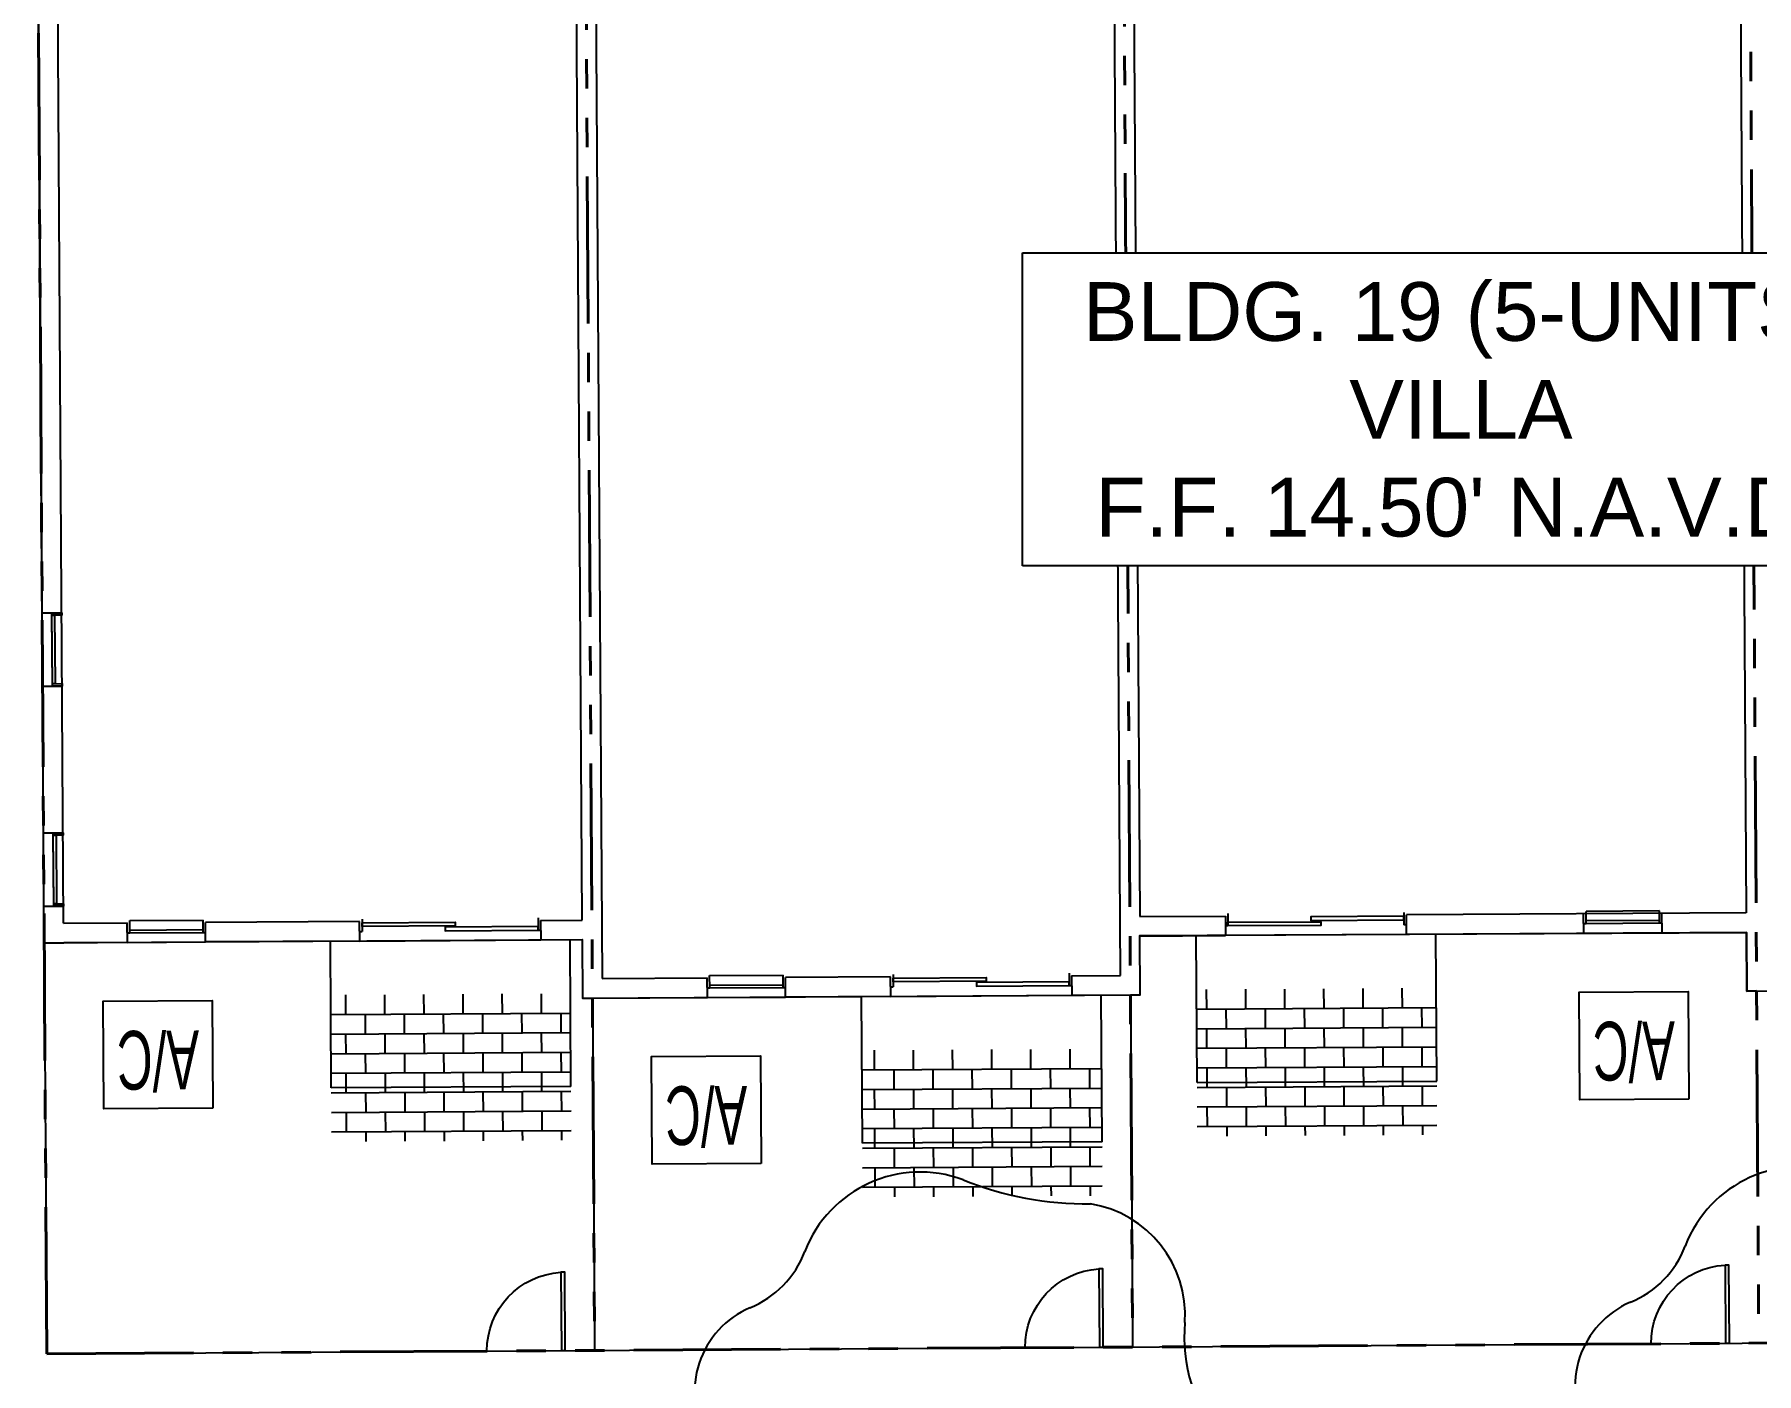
# Model space of a CAD drawing. Header units: feet. Extents: x 919634 to 928945, y 707022 to 708026.
# Drawn here: x 920465.1 to 920523.7, y 707189.1 to 707234.7 of the extents above; entities that cross this region are included whole.
import ezdxf

# ---------------------------------------------------------------- set-up
doc = ezdxf.new("R2010")
doc.units = ezdxf.units.FT
doc.header["$LTSCALE"] = 20
doc.header["$MEASUREMENT"] = 0
doc.linetypes.add('Site Plan$0$PHANTOM2', pattern=[1.25, 0.625, -0.125, 0.125, -0.125, 0.125, -0.125])
for name, color, linetype in [('-u-site-xref', 7, 'Continuous'), ('LK-TREE-050M', 2, 'Continuous'), ('LK-TREE-TRNK', 32, 'Continuous'), ('LP-TREE', 15, 'Continuous'), ('Site Plan$0$-u-site-bldg ID', 7, 'Continuous'), ('Site Plan$0$-u-site-bldg_interior', 252, 'Continuous'), ('Site Plan$0$-u-site-fence', 4, 'Site Plan$0$FENCELINE1'), ('Site Plan$0$A-DOOR-EXT_WINDOWS', 253, 'Continuous'), ('Site Plan$0$A-HVAC-EXT', 253, 'Continuous'), ('Site Plan$0$SP-LOT PAVERS', 254, 'Continuous')]:
    doc.layers.add(name, color=color, linetype=linetype)
for name, color, linetype, lineweight in [('Site Plan$0$SP-LOT LINES', 252, 'Site Plan$0$PHANTOM2', 40), ('Site Plan$0$SP-SIDEWALK', 2, 'Continuous', 25), ('SP-BUILDING-FOOTPRINT', 1, 'Continuous', 25)]:
    doc.layers.add(name, color=color, linetype=linetype, lineweight=lineweight)
doc.layers.get('-u-site-xref').off()
doc.styles.add('Site Plan$0$ARIAL', font='arial.ttf')
doc.linetypes.add('Site Plan$0$FENCELINE1', pattern='A,0.25,-0.1,[133,ltypeshp.shx,S=0.1,R=0,X=-0.1,Y=0],-0.1,1', length=1.45)
pattern_1 = [(180.3586381331031, (920559.6380602539, 707203.4225659643), (0.004172916914429321, -0.6666536066120625), []), (270.3586381331032, (920559.6380602539, 707203.4225659643), (0.6708265235264912, -0.6624806896976327), [0.6666666666666669, -0.6666666666666669])]

# ---------------------------------------------------------------- blocks, each defined once
blk = doc.blocks.new('Site Plan$0$A$C05C92244')
at = {"layer": 'Site Plan$0$A-DOOR-EXT_WINDOWS'}
blk.add_lwpolyline([(32.00389335552609, 32.04769828175449), (32.00389335552609, 0.04381521808500111), (30.40369920234298, 0.04381521808500111), (30.40369920234298, 32.04769828175449)], close=True, dxfattribs=at)
blk.add_arc((32.07979910527501, 32.07980389018303), 32.07980487913881, 180.0573418751565, 267.0050566959838, dxfattribs=at)
blk = doc.blocks.new('Site Plan')
at = {"layer": 'Site Plan$0$SP-LOT PAVERS', "extrusion": (-1.012727550993414e-05, 0.001616752370592864, 0.9999986930037512)}
h = blk.add_hatch(dxfattribs=at)
h.set_pattern_fill('AR-B816', color=256, scale=0.08333333333333336, angle=-179.6413618668968)
h.set_pattern_definition(pattern_1)
h.paths.add_polyline_path([(920475.1710057925, 707197.8937441298), (920483.3375120774, 707197.944863027), (920483.306215205, 707202.9447643654), (920475.1397085405, 707202.8936462544)])
h = blk.add_hatch(dxfattribs=at)
h.set_pattern_fill('AR-B816', color=256, scale=0.08333333333333336, angle=-179.6413618668968)
h.set_pattern_definition(pattern_1)
h.paths.add_polyline_path([(920504.6704306406, 707198.0784055825), (920512.8369304774, 707198.1295124766), (920512.805640507, 707203.1294159524), (920504.639133826, 707203.0782977205)])
h = blk.add_hatch(dxfattribs=at)
h.set_pattern_fill('AR-B816', color=256, scale=0.08333333333333336, angle=-179.6413618668968)
h.set_pattern_definition(pattern_1)
h.paths.add_polyline_path([(920493.2665035813, 707196.0069738063), (920501.433009866, 707196.0580927035), (920501.40171302, 707201.0579898081), (920493.235206346, 707201.0068732449)])
at = {"layer": 'Site Plan$0$-u-site-bldg_interior', "extrusion": (-1.012727550993415e-05, 0.001616752370592864, 0.9999986930037513)}
for p, q in [((920483.7187468719, 707204.5234290209, 0.1217965544176735), (920483.4495944412, 707247.5225294273, 0.05227484025668096)), ((920465.3899466967, 707203.7420212312, 0.1228742779133622), (920465.1369642708, 707244.1578432595, 0.05752925441126851)), ((920523.1441759759, 707243.1875646501, 0.05968541248567696), (920523.3846395809, 707204.7717172262, 0.1217968412971676)), ((920466.0524261909, 707204.4128467538, 0.1217964268631317), (920465.8119624823, 707242.8287107483, 0.05968497125987544)), ((920502.4779141698, 707243.0582043948, 0.05968526305798477), (920502.7183777749, 707204.642356971, 0.1217966918690989)), ((920502.06423963, 707202.6382253412, 0.125030256021633), (920501.8362946725, 707239.0541131045, 0.06615239773876727)), ((920484.1699741884, 707238.9435309513, 0.06615227000203146), (920484.3979190565, 707202.527644811, 0.1250301256601905)), ((920465.3195214379, 707214.9926072322, 0.1046841293353334), (920465.9861678705, 707214.9967800988, 0.1046841341555357)), ((920465.6687764573, 707212.4947476819, 0.1087260919692346), (920465.6531280598, 707214.9946954395, 0.1046841317474837)), ((920465.3351607563, 707212.4929637747, 0.108725597486648), (920466.0018161411, 707212.4968323404, 0.1087260943772857)), ((920465.3664720661, 707207.4927626025, 0.1168100122498329), (920466.0331184989, 707207.4969354691, 0.1168100170700352)), ((920465.7157270857, 707204.9949030522, 0.1208519748837341), (920465.7000786882, 707207.4948508098, 0.1168100146619832)), ((920465.3821113845, 707204.993119145, 0.1208514804011475), (920466.0487667695, 707204.9969877108, 0.1208519772917852)), ((920466.0524261909, 707204.4128467538, 0.1217964268631317), (920468.2190443013, 707204.4264087948, 0.1217964423399815)), ((920468.2232172074, 707203.7597560592, 0.122874298399617), (920468.2190443013, 707204.4264087948, 0.1217964423399815)), ((920468.3018543889, 707204.5102620003, 0.1216617109356235), (920470.8018054143, 707204.5259104181, 0.121661729011765)), ((920468.3044877236, 707204.0895671414, 0.1223418979035446), (920468.3018543889, 707204.5102620003, 0.1216617109356235)), ((920470.8044387493, 707204.1052155592, 0.1223419159796861), (920470.8018054143, 707204.5259104181, 0.121661729011765)), ((920476.1355620037, 707204.4759621563, 0.1217964995808818), (920470.8856587282, 707204.4431004407, 0.1217964616209984)), ((920470.8898316356, 707203.7764474704, 0.122874318059894), (920470.8856587282, 707204.4431004407, 0.1217964616209984)), ((920476.1397349096, 707203.8093094211, 0.1228743556399526), (920476.1355620037, 707204.4759621563, 0.1217964995808818)), ((920476.2183720911, 707204.5598153623, 0.1216617681757709), (920476.2210054264, 707204.1391205032, 0.1223419551440684)), ((920482.218254551, 707204.5973715654, 0.121661811558247), (920482.2208878864, 707204.1766767064, 0.1223419985263562)), ((920482.302107869, 707204.5145609203, 0.1217965452467249), (920483.7187468719, 707204.5234290209, 0.1217965544176735)), ((920482.3021078651, 707204.5145615874, 0.1217965441682332), (920482.306280771, 707203.847908852, 0.122874400227304)), ((920502.7183777749, 707204.642356971, 0.1217966918690989), (920505.6349872903, 707204.6606134586, 0.121796712957711)), ((920505.6349872903, 707204.6606134586, 0.121796712957711), (920505.6391601961, 707203.993960723, 0.1228745690173465)), ((920505.7177973778, 707204.7444666642, 0.121661981553353), (920505.7204307133, 707204.3237718052, 0.1223421685214623)), ((920511.7176798378, 707204.7820228674, 0.1216620249356409), (920511.7203131729, 707204.3613280082, 0.1223422119039383)), ((920523.3846395809, 707204.7717172262, 0.1217968412971676), (920511.8015331518, 707204.6992128895, 0.1217967575452506)), ((920511.8057060575, 707204.032560154, 0.1228746136046979), (920511.8015331518, 707204.6992128895, 0.1217967575452506)), ((920517.8472505488, 707204.0703759845, 0.1228752946678669), (920517.8430776416, 707204.73702892, 0.1217974382852485)), ((920517.9285210641, 707204.4001872496, 0.1223428938761033), (920517.8451893636, 707204.3996656358, 0.1223428932735715)), ((920520.4258387539, 707204.8365305266, 0.1216627249839472), (920517.925887729, 707204.8208821086, 0.1216627069081822)), ((920517.9285210641, 707204.4001872496, 0.1223428938761033), (920517.9258877289, 707204.8208821258, 0.1216627068803259)), ((920520.4278926065, 707204.5084123835, 0.122193232263052), (920517.927941581, 707204.4927639655, 0.1221932141870988)), ((920520.4284720893, 707204.4158356676, 0.1223429119520565), (920517.9285210641, 707204.4001872496, 0.1223428938761033)), ((920520.4284720893, 707204.4158356676, 0.1223429119520565), (920520.4258387542, 707204.8365305215, 0.1216627249922288)), ((920520.5118037906, 707204.416357282, 0.1223429125540236), (920520.4284720893, 707204.4158356676, 0.1223429119520565)), ((920520.5138649943, 707204.087064605, 0.1228753188403044), (920520.509692065, 707204.7537210811, 0.1217974567332105)), ((920468.2211560234, 707204.0890455273, 0.1223418973013892), (920468.3044877236, 707204.0895671414, 0.1223418979035446)), ((920468.3039082412, 707204.1821438571, 0.1221922182147283), (920470.8038592663, 707204.1977922751, 0.1221922362906816)), ((920468.3044877236, 707204.0895671414, 0.1223418979035446), (920470.8044387493, 707204.1052155592, 0.1223419159796861)), ((920470.8044387493, 707204.1052155592, 0.1223419159796861), (920470.8877704504, 707204.1057371732, 0.1223419165822178)), ((920476.1376737256, 707204.1385988895, 0.1223419545413484), (920476.2210054264, 707204.1391205032, 0.1223419551440684)), ((920476.1397349096, 707203.8093094211, 0.1228743556399526), (920482.306280771, 707203.847908852, 0.122874400227304)), ((920476.1397349096, 707203.8093094211, 0.1228743556399526), (920482.306280771, 707203.847908852, 0.122874400227304)), ((920482.2208878864, 707204.1766767064, 0.1223419985263562), (920482.3042195871, 707204.1771983202, 0.1223419991290762)), ((920482.306280775, 707203.8479081844, 0.1228744013067368), (920483.7229196726, 707203.8567762385, 0.1228744105516545)), ((920483.7229196726, 707203.8567762385, 0.1228744105516545), (920483.7354383937, 707201.8568175408, 0.1261079795240899)), ((920502.7225506807, 707203.9757042355, 0.1228745479287344), (920505.6391601961, 707203.993960723, 0.1228745690173465)), ((920502.7350714923, 707201.9757416674, 0.1261081231795873), (920502.7247906419, 707203.9757182564, 0.1228745479449305)), ((920505.7204307133, 707204.3237718052, 0.1223421685214623), (920505.6370990118, 707204.3232501912, 0.1223421679191187)), ((920511.8057060575, 707204.032560154, 0.1228746136046979), (920505.6391601961, 707203.993960723, 0.1228745690173465)), ((920511.8057060575, 707204.032560154, 0.1228746136046979), (920505.6391601961, 707203.993960723, 0.1228745690173465)), ((920511.8036448737, 707204.3618496221, 0.1223422125064701), (920511.7203131729, 707204.3613280082, 0.1223422119039383)), ((920523.3888124869, 707204.1050644907, 0.1228746973566148), (920511.8057060575, 707204.032560154, 0.1228746136046979)), ((920520.5138649746, 707204.0870678134, 0.1228753136530042), (920517.8472505471, 707204.0703761675, 0.1228752943719875)), ((920523.4013301395, 707202.1051057862, 0.1261082663292307), (920523.3888114183, 707204.105064484, 0.1228746973566071)), ((920465.3899466967, 707203.7420212312, 0.1228742779133622), (920466.0565991228, 707203.7461941353, 0.1228742827336078)), ((920468.2232172074, 707203.7597560592, 0.122874298399617), (920466.0565991228, 707203.7461941353, 0.1228742827336078)), ((920468.2232172074, 707203.7597560592, 0.122874298399617), (920470.8898316345, 707203.7764477051, 0.1228743176804456)), ((920488.0639884459, 707202.6339264184, 0.1248954217381772), (920490.563939471, 707202.6495748364, 0.1248954398141305)), ((920488.0666217811, 707202.213231559, 0.1255756087068512), (920488.0639884461, 707202.6339264131, 0.124895421746647)), ((920490.5665728059, 707202.228879977, 0.1255756267828044), (920490.5639394708, 707202.6495748531, 0.124895439787027)), ((920494.3138698481, 707202.6730475043, 0.1248954669007965), (920494.3165031833, 707202.2523526453, 0.1255756538689058)), ((920500.3137523101, 707202.7106033679, 0.1248955108321176), (920500.3163856431, 707202.2899088482, 0.1255756972513818)), ((920500.397605626, 707202.6277930625, 0.125030243971374), (920502.06423963, 707202.6382253412, 0.125030256021633)), ((920500.397605626, 707202.6277930625, 0.125030243971374), (920500.4017785321, 707201.9611403272, 0.1261081000304448)), ((920484.3979190565, 707202.527644811, 0.1250301256601905), (920487.981178355, 707202.5500737446, 0.1250301522827534)), ((920487.9853512845, 707201.8834172685, 0.1261080143900356), (920487.981178355, 707202.5500737446, 0.1250301522827534)), ((920487.98329008, 707202.2127099454, 0.1255756081039429), (920488.0666217811, 707202.213231559, 0.1255756087068512)), ((920488.0660422979, 707202.3058082752, 0.125425929017282), (920490.5659933229, 707202.3214566932, 0.1254259470932353)), ((920488.0666217811, 707202.213231559, 0.1255756087068512), (920490.5665728059, 707202.228879977, 0.1255756267828044)), ((920490.5665728059, 707202.228879977, 0.1255756267828044), (920490.649904507, 707202.2294015914, 0.1255756273847715)), ((920494.2310597608, 707202.5891942986, 0.1250301983053427), (920490.647792785, 707202.5667648751, 0.1250301723970133)), ((920490.6519656922, 707201.9001119396, 0.1261080287798198), (920490.647792785, 707202.5667648751, 0.1250301723970133)), ((920494.2352326665, 707201.9225415462, 0.1261080543920817), (920494.2310597608, 707202.5891942986, 0.1250301983053427)), ((920494.2331714822, 707202.2518310312, 0.1255756532665622), (920494.3165031833, 707202.2523526453, 0.1255756538689058)), ((920500.3163856431, 707202.2899088482, 0.1255756972513818), (920500.399717344, 707202.2904304622, 0.1255756978539136)), ((920523.7346569257, 707202.1071922415, 0.1261082687399224), (920523.4013301223, 707202.1051057861, 0.1261082663292306)), ((920483.7354383937, 707201.8568175408, 0.1261079795240899), (920484.0687673849, 707201.8589040104, 0.1261079819340446)), ((920484.0687673849, 707201.8589040104, 0.1261079819340446), (920487.9853511503, 707201.8834210085, 0.1261080083421999)), ((920487.9853512647, 707201.8834204773, 0.1261080092021707), (920490.651965691, 707201.9001121232, 0.1261080284829993)), ((920494.2352326665, 707201.9225415462, 0.1261080543920817), (920490.6519656922, 707201.9001119396, 0.1261080287798198)), ((920494.2352326668, 707201.922541563, 0.12610805436479), (920500.4017785278, 707201.9611409944, 0.1261080989515767)), ((920494.2352326668, 707201.922541563, 0.12610805436479), (920500.4017785278, 707201.9611409944, 0.1261080989515767)), ((920500.4017785321, 707201.9611403272, 0.1261081000304448), (920502.4017393518, 707201.9736590616, 0.1261081144912075)), ((920502.4017446889, 707201.9736552116, 0.1261081207696484), (920502.7350714923, 707201.9757416674, 0.1261081231795873))]:
    blk.add_line(p, q, dxfattribs=at)
at = {"layer": 'Site Plan$0$-u-site-bldg_interior', "ltscale": 0.25, "extrusion": (-1.012727550993415e-05, 0.001616752370592864, 0.9999986930037513)}
for p, q in [((920476.1397349096, 707203.8093094211, 0.1228743556399526), (920470.8898316356, 707203.7764474704, 0.122874318059894)), ((920500.4017785565, 707201.961136444, 0.1261081063088473), (920502.401741592, 707201.973655192, 0.1261081207700024))]:
    blk.add_line(p, q, dxfattribs=at)
at = {"layer": 'Site Plan$0$-u-site-bldg_interior', "extrusion": (-1.012727550993415e-05, 0.001616752370592864, 0.9999986930037513)}
for points, elevation in [([(920465.6530819185, 707214.0853061904), (920465.986121607, 707214.0873908519), (920465.9866432213, 707214.0040591509), (920465.653603533, 707214.0019744899)], 1134.174393920939), ([(920465.7607855786, 707211.6692663509), (920465.6682087423, 707211.6686868668), (920465.653603533, 707214.0019744899), (920465.7461803694, 707214.0025539742)], 1134.174393920939), ([(920466.0006667901, 707211.587433425), (920465.6687303537, 707211.5853556693), (920465.6682087423, 707211.6686868668), (920466.0001451789, 707211.6707646219)], 1134.174393920939), ([(920465.7000326691, 707206.5854517592), (920466.0330723582, 707206.58753642), (920466.0335939726, 707206.5042047197), (920465.7005542837, 707206.502120058)], 1134.174393920939), ([(920465.8077363301, 707204.1694119197), (920465.7151594931, 707204.1688324349), (920465.7005542837, 707206.502120058), (920465.7931311206, 707206.5026995429)], 1134.174393920939), ([(920466.0476175412, 707204.0875789932), (920465.7156811043, 707204.085501238), (920465.7151594931, 707204.1688324349), (920466.0470959301, 707204.1709101903)], 1134.174393920939), ([(920476.2191338121, 707203.5213780195), (920479.3885085554, 707203.5412167141), (920479.3892909772, 707203.416219163), (920476.219916234, 707203.396380468)], 1134.174393920938), ([(920505.7196023262, 707203.539366161), (920508.8834368447, 707203.559170177), (920508.8842192668, 707203.4341726254), (920505.7203847484, 707203.4143686098)], 1134.174393920939), ([(920511.7184415566, 707203.7435858147), (920508.5490668131, 707203.7237471199), (920508.5498492343, 707203.5987495687), (920511.7192239782, 707203.6185882634)], 1134.174393920939), ([(920482.2200595003, 707203.39227087), (920479.0562249819, 707203.3724668544), (920479.0570074037, 707203.2474693028), (920482.2208419227, 707203.2672733191)], 1134.174393920939), ([(920494.3146316006, 707201.6346076957), (920497.4840063439, 707201.6544463905), (920497.4847887659, 707201.5294488393), (920494.3154140229, 707201.5096101442)], 1134.174393920939), ([(920500.3155572893, 707201.505500546), (920497.1517227704, 707201.4856965304), (920497.1525051926, 707201.3606989792), (920500.316339711, 707201.3805029946)], 1134.174393920939)]:
    blk.add_lwpolyline(points, close=True, dxfattribs=dict(at, elevation=elevation))
at = {"layer": 'Site Plan$0$-u-site-fence', "ltscale": 0.15, "extrusion": (-1.012727550993415e-05, 0.001616752370592864, 0.9999986930037513)}
for p, q in [((920465.3899498545, 707203.7420114746, 0.1228742937191782), (920465.477580843, 707189.7423100336, 0.1455092612584394)), ((920484.0687702668, 707201.8589039604, 0.126107982043985), (920484.1438825948, 707189.8591515593, 0.1455093962258603)), ((920484.0687702668, 707201.8589039604, 0.126107982043985), (920484.1438825922, 707189.8591519408, 0.1455093956090685)), ((920502.4017412991, 707201.9736552591, 0.126108120658575), (920502.4768536014, 707189.9739069296, 0.1455095282573222)), ((920502.4017446883, 707201.9736552803, 0.1261081206585995), (920502.4768569903, 707189.9739070075, 0.1455095281656843)), ((920465.477580843, 707189.7423100336, 0.1455092612584394), (920560.8090474842, 707190.3390363782, 0.1455099505549242))]:
    blk.add_line(p, q, dxfattribs=at)
at = {"layer": 'Site Plan$0$A-HVAC-EXT', "extrusion": (-1.012727550993415e-05, 0.001616752370592864, 0.9999986930037513), "elevation": 1134.174393920939}
for points in [[(920521.424274436, 707197.5165831877), (920517.7125926616, 707197.4933499234), (920517.6896416186, 707201.1599447597), (920521.4013233932, 707201.1831780244)], [(920471.1369893911, 707197.2061004598), (920467.4253076167, 707197.1828671948), (920467.4023565736, 707200.8494620312), (920471.114038348, 707200.8726952961)], [(920489.8158367289, 707195.3186939708), (920486.1041549547, 707195.2954607065), (920486.0812039117, 707198.9620555427), (920489.7928856863, 707198.9852888074)]]:
    blk.add_lwpolyline(points, close=True, dxfattribs=at)
at = {"layer": 'Site Plan$0$SP-LOT LINES', "ltscale": 0.4, "extrusion": (-1.012727550993415e-05, 0.001616752370592864, 0.9999986930037513)}
for p, q in [((920523.2464371034, 707280.1055584564, -8.839014002276563e-07), (920523.8097794136, 707190.1074391865, 0.1455096840814431)), ((920465.4775808471, 707189.7423093837, 0.1455092623095579), (920464.9142385374, 707279.7404286537, -1.305673661896778e-06)), ((920483.5805433858, 707279.8572701997, -5.35197050847617e-07), (920484.1438856957, 707189.8591509296, 0.1455100327861689)), ((920501.9135177835, 707279.972025266, -4.026398703895142e-07), (920502.4768600938, 707189.9739059963, 0.145510165342973)), ((920465.4775808471, 707189.7423093847, 0.145509897818835), (920560.8090505851, 707190.3390357485, 0.1455105871152154))]:
    blk.add_line(p, q, dxfattribs=at)
at = {"layer": 'Site Plan$0$SP-SIDEWALK', "extrusion": (-1.012727550993415e-05, 0.001616752370592864, 0.9999986930037513)}
for p, q in [((920475.1710516694, 707198.8031545412, 0.1309582688530758), (920475.1397545, 707203.803050054, 0.1228743484093831)), ((920483.3375579546, 707198.8542733715, 0.1309583268221306), (920483.3062611634, 707203.8541683143, 0.1228744073039107)), ((920504.6704765189, 707198.9878157525, 0.1309584662049843), (920504.6391797862, 707203.9877013561, 0.1228745617865887)), ((920512.8369763563, 707199.03892258, 0.130958543514566), (920512.8056864674, 707204.0388195211, 0.1228746208352674)), ((920493.2665494261, 707196.9163866836, 0.1341919675773485), (920493.2352522566, 707201.916282196, 0.1261080471344087)), ((920501.4330557114, 707196.9675055139, 0.1341920255464034), (920501.4017589202, 707201.9674004562, 0.1261081060289363)), ((920483.3375579546, 707198.8542733715, 0.1309583268221306), (920475.1710516694, 707198.8031545412, 0.1309582688530758)), ((920504.6704765189, 707198.9878157525, 0.1309584662049843), (920512.8369763563, 707199.03892258, 0.130958543514566)), ((920501.4330557114, 707196.9675055139, 0.1341920255464034), (920493.2665494261, 707196.9163866836, 0.1341919675773485))]:
    blk.add_line(p, q, dxfattribs=at)
at = {"layer": 'Site Plan$0$-u-site-fence', "ltscale": 0.01, "extrusion": (-1.012727550993413e-05, 0.001616752370592864, 0.9999986930037513), "xscale": -0.08333333333333336, "yscale": 0.0833333333333334, "zscale": 0.08333333333333337, "rotation": 180.3586381544089}
for p in [(920498.793166727, 707191.7128989593, 1134.174393920938), (920520.1260785543, 707191.8464266153, 1134.174393920938), (920480.4601921764, 707191.598168253, 1134.174393920937)]:
    blk.add_blockref('Site Plan$0$A$C05C92244', p, dxfattribs=at)
at = {"layer": 'Site Plan$0$A-HVAC-EXT', "extrusion": (-1.012727550993415e-05, 0.001616752370592864, 0.9999986930037513), "style": 'Site Plan$0$ARIAL', "width": 0.6}
for p in [(920520.9495221574, 707200.1623253629, 1134.174393920939), (920470.6622371122, 707199.8518426352, 1134.174393920939), (920489.3410844504, 707197.9644361461, 1134.174393920939)]:
    blk.add_text('A/C', height=2.000000000000001, rotation=180.3586381347147, dxfattribs=at).set_placement(p)
at = {"layer": 'Site Plan$0$-u-site-bldg ID', "insert": (920513.6623097855, 707226.2620586203), "char_height": 2, "width": 27.88032614358599, "attachment_point": 2, "style": 'Site Plan$0$ARIAL', "bg_fill": 19, "box_fill_scale": 1.5, "bg_fill_color": 256, "bg_fill_transparency": 0}
blk.add_mtext("BLDG. 19 (5-UNITS)\\PVILLA\\PF.F. 14.50' N.A.V.D.", dxfattribs=at)
blk = doc.blocks.new('TREE-SIMP-005')
at = {"layer": 'LK-TREE-050M'}
for centre, radius, start, end in [((-0.08377323303946582, 0.2740128446012839), 0.2410148314504328, 69.66030257962633, 159.1136661743774), ((0.2415069132607073, 1.096206151856158), 0.643263060235758, 247.9484677748395, 270.591019969107), ((0.2135752346658535, 0.2365424991404055), 0.219177793304975, 356.1089469460936, 80.92588036899413), ((-0.4874905437243342, 0.4274506444509818), 0.1908777990837059, 291.996127445669, 339.2865678889345), ((-0.3442528656520381, 0.08553475810633415), 0.1798612492954901, 113.509049978634, 209.6004086586038), ((0.7466102499786018, 0.1943064552262648), 0.315551059145618, 175.025396269356, 219.3558172424032), ((-0.6576237495174837, -0.1441039940954987), 0.2108728950657779, 348.5773534052316, 41.8886302719907), ((0.3365289680545516, -0.102409677929149), 0.1921463519017287, 283.2700858267119, 30.18650749245099), ((-0.265001679921312, -0.2198436052661314), 0.189005064244361, 169.6436695143773, 258.5100727003751), ((0.5861506970211678, -0.664476605715052), 0.4288702278534303, 119.0130174089601, 149.3178692318655), ((-0.2765590912944447, -0.748742478672515), 0.3446705058437789, 48.53128869969259, 94.3414469668017), ((0.0544451531613106, -0.2900011770143003), 0.2252759235935523, 242.8610345167371, 316.3018933739532)]:
    blk.add_arc(centre, radius, start, end, dxfattribs=at)
at = {"layer": 'LK-TREE-TRNK', "const_width": 0.0375}
blk.add_lwpolyline([(-0.01875000000001137, -7.105427357601002e-15, 1), (0.01874999999998295, -7.105427357601002e-15, 1)], format="xyb", close=True, dxfattribs=at)
blk = doc.blocks.new('TREE-SIMP-027')
at = {"layer": 'LK-TREE-050M'}
blk.add_lwpolyline([(0.2708140598051045, 0.423756300677276), (0.4562631228982923, 0.2672916868068853), (0.4966287288713147, 0.03959175445825025, 0.1271889369582335), (0.4527393093368062, 0.04066132158020963, 0.8753183136220222), (0.461373180727179, -0.03489912122385164, 0.1490760554437799), (0.5023907513027837, -0.02265370515456766), (0.4596129524443029, -0.2614896118364811), (0.2826018295768904, -0.4102972182225884, 0.1271889369582343), (0.2615833921082924, -0.3717530823873645, 0.8753183136220385), (0.2004630648139596, -0.4170104557464569, 0.1490760554437781), (0.2315766914976791, -0.4464100058318223), (0.003349829546010596, -0.5287812986433451), (-0.2140268992944243, -0.4498889726808173, 0.1271889369582332), (-0.1911559172284854, -0.4124144039675528, 0.8753183136220306), (-0.260910115913191, -0.3821113345225839, 0.1490760554437717), (-0.2708140598050761, -0.4237563006772334), (-0.4562631228982639, -0.2672916868068427), (-0.4966287288712863, -0.03959175445820762, 0.1271889369582335), (-0.4527393093367778, -0.040661321580167, 0.8753183136220322), (-0.4613731807271506, 0.03489912122389427, 0.1490760554437723), (-0.5023907513027552, 0.02265370515461029), (-0.4596129524442745, 0.2614896118365237), (-0.282601829576862, 0.410297218222631, 0.1271889369582334), (-0.261583392108264, 0.3717530823874071, 0.8753183136220326), (-0.2004630648139312, 0.4170104557464995, 0.1490760554437743), (-0.2315766914976507, 0.446410005831865), (-0.003349829545982175, 0.5287812986433877), (0.2140268992944527, 0.4498889726808599, 0.1271889369582338), (0.1911559172285138, 0.4124144039675954, 0.8753183136220314), (0.2609101159132194, 0.3821113345226266, 0.1490760554437729)], format="xyb", close=True, dxfattribs=at)
at = {"layer": 'LK-TREE-TRNK', "const_width": 0.03749999999999999}
blk.add_lwpolyline([(-0.01874999999998295, 2.131628207280301e-14, 1), (0.01875000000001137, 2.131628207280301e-14, 1)], format="xyb", close=True, dxfattribs=at)

msp = doc.modelspace()

# ---------------------------------------------------------------- block references
at = {"layer": '-u-site-xref'}
msp.add_blockref('Site Plan', (0, 0), dxfattribs=at)

# ---------------------------------------------------------------- next in the draw order: linework, layer by layer
at = {"layer": 'SP-BUILDING-FOOTPRINT', "elevation": 0.04472976956731145}
msp.add_lwpolyline([(920534.6186479109, 707247.25988054), (920523.059056203, 707247.1871031291), (920523.0800419018, 707243.8538420661), (920502.4737397748, 707243.7250239885), (920502.4529032897, 707247.0581191246), (920490.953098699, 707246.9861499394), (920490.9989920001, 707239.6529559753), (920484.1658189049, 707239.6101837975), (920484.1120926305, 707248.1933551952), (920478.9339891052, 707248.1609533291), (920478.9319026078, 707248.4942864117), (920472.2886054983, 707248.4318341686), (920472.2655242018, 707252.1192427594), (920465.4207395792, 707252.0763978998), (920465.4702511401, 707244.1665573975), (920465.1369232569, 707244.1644915914), (920465.3804693236, 707203.7462510867), (920483.722919673, 707203.856776239), (920483.7349707381, 707201.8568146141), (920502.7373352613, 707201.9757558381), (920502.7246717815, 707203.9988407188), (920523.3888124871, 707204.1050644913), (920523.4013307989, 707202.1051057909), (920542.4009624379, 707202.2241691786)], dxfattribs=at)

# ---------------------------------------------------------------- next in the draw order: block references
at = {"layer": 'LP-TREE', "zscale": 15.03416260495856}
for name, p, xscale, yscale in [('TREE-SIMP-005', (920496.7025515026, 707186.9377490262, 0.1503591696086226), 17.4705586228176, 17.4705586228176), ('TREE-SIMP-005', (920526.7019632844, 707187.1256126275, 0.1503660379561212), 17.4705586228176, 17.4705586228176), ('TREE-SIMP-027', (920456.0329090015, 707181.9125402491), 18.91141011540282, 18.91141011540282)]:
    msp.add_blockref(name, p, dxfattribs=dict(at, xscale=xscale, yscale=yscale))

doc.saveas('drawing.dxf')
